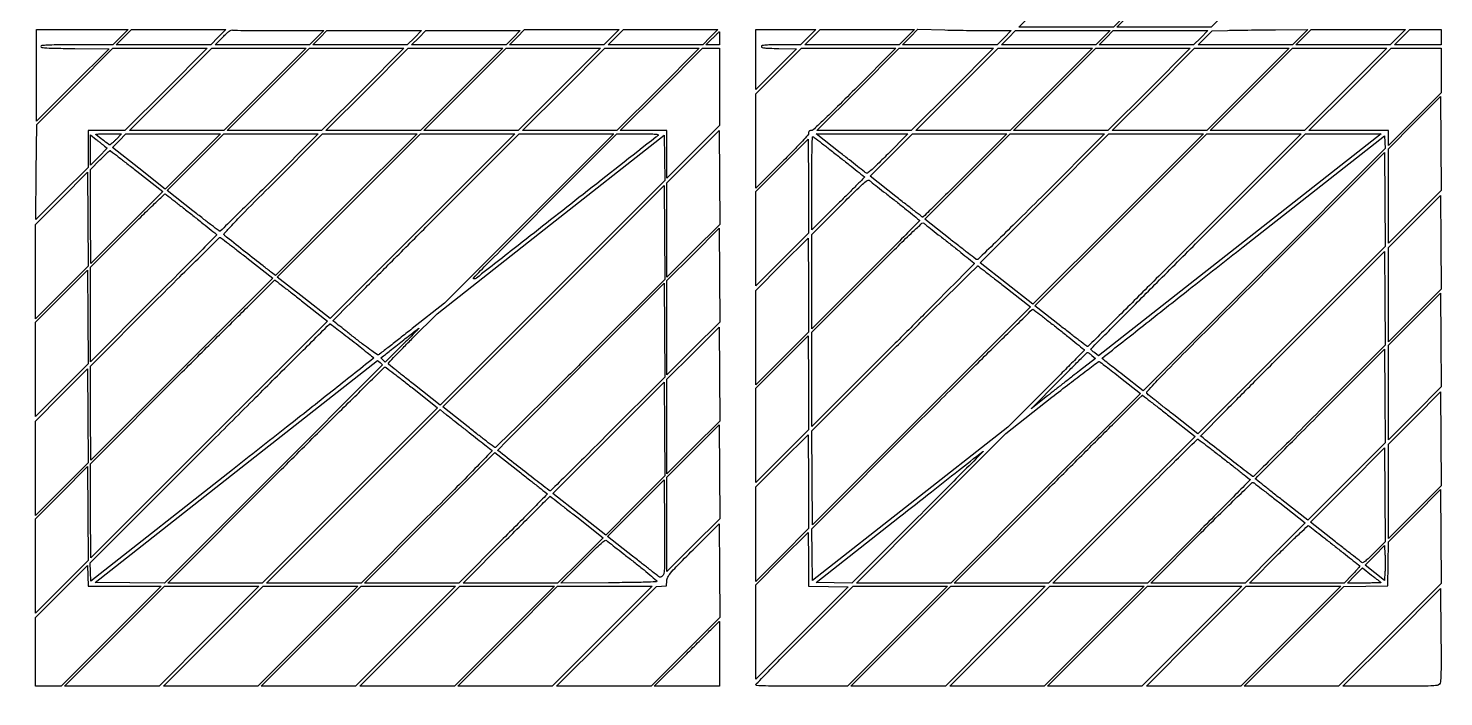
# Model space of a CAD drawing. Extents: x 0 to 1066, y 0 to 761.
# Drawn here: x 380.2 to 489.3, y 494.9 to 546.4 of the extents above; entities that cross this region are included whole.
import ezdxf

# ---------------------------------------------------------------- set-up
doc = ezdxf.new("R2010")
doc.units = 0
doc.header["$MEASUREMENT"] = 0

msp = doc.modelspace()

# ---------------------------------------------------------------- linework, layer by layer
for points in [[(618.832682, 610.532665, -0.000001), (610.902827, 602.586282, -0.000162)], [(492.704217, 620.758631, -0.000001), (487.999045, 616.049283, -0.000103)], [(500.318219, 620.758627, -0.000001), (495.689642, 616.12386, -0.000105)], [(509.258073, 584.303677, -0.000127), (495.710911, 570.787335, -0.000211), (484.290792, 559.408593, -0.000003), (473.917538, 549.081755, -0.198328), (473.850318, 549.054, 0.13241), (473.809968, 549.043124, 0.066054), (473.767815, 549.01051, 0.058483), (473.730336, 548.962572, 0.053877), (473.703744, 548.90595, -0.100089), (473.647947, 548.810923, -0.002848), (473.329712, 548.459685, -0.005682), (472.946641, 548.051117, -0.003865), (472.501983, 547.59465), (471.351167, 546.4314), (467.712309, 546.4314), (464.073451, 546.4314), (481.872741, 564.230841, -0.000163), (492.556191, 574.907417, -0.001729)], [(183.390323, 95.266879, 0.000001), (192.989143, 95.254457, 0.000118)], [(499.413435, 582.025486), (481.616543, 564.228443), (463.819651, 546.4314), (460.18185, 546.4314), (456.544049, 546.4314), (474.5214, 564.4089, -0.00014), (481.418588, 571.302289, -0.000233), (487.233666, 577.105509, -0.000003), (492.514712, 582.370819, -0.198523)], [(329.859243, 95.267872, -0.000023), (352.558836, 95.240684, -0.000004), (375.624384, 95.211821, -0.198594)], [(479.458836, 95.240684, -0.000004), (502.524384, 95.211821, -0.198594)], [(733.258836, 95.240684, -0.000004), (756.324384, 95.211821, -0.198594)], [(289.192229, 95.24091, -0.000004), (312.172908, 95.212432, -0.198597)], [(416.092229, 95.24091, -0.000004), (439.072908, 95.212432, -0.198597)], [(542.992229, 95.24091, -0.000004), (565.972908, 95.212432, -0.198597)], [(606.442229, 95.24091, -0.000004), (629.422908, 95.212432, -0.198597)], [(669.892229, 95.24091, -0.000004), (692.872908, 95.212432, -0.198597)]]:
    msp.add_lwpolyline(points, format="xyb")
for points in [[(409.06215, 749.15415), (40.8618, 749.132981), (40.8618, 380.65769), (40.8618, 12.1824), (501.2973, 12.1824), (961.7328, 12.1824), (961.7328, 380.646631), (961.7328, 749.110861), (961.41555, 749.1633, 0.040886), (961.153339, 749.184871, 0.000002), (934.190609, 749.194398, 0.000089), (904.448031, 749.199508, 0.000054), (869.1804, 749.195529, -0.000029), (813.61687, 749.186499, -0.000004), (696.10453, 749.175037, -0.000004), (556.774728, 749.163736, -0.000004)], [(387.3411, 545.67), (386.753438, 545.0778), (383.980519, 545.0778, 0.001261), (382.416769, 545.073855, 0.010064), (381.695335, 545.055691, 0.013147), (381.274127, 545.025485, 0.385826), (381.2076, 544.952105, 0.38153), (381.273085, 544.878778, 0.014122), (381.673893, 544.84478, 0.010597), (382.360599, 544.820607, 0.001368), (383.830733, 544.804055), (386.453866, 544.7817), (383.661533, 541.990381), (380.8692, 539.199061), (380.8692, 542.730631), (380.8692, 546.2622), (384.398981, 546.2622), (387.928762, 546.2622)], [(440.3007, 545.67), (439.713038, 545.0778), (438.209119, 545.0778, 0.002561), (437.382224, 545.073564, 0.01814), (436.981212, 545.054895, 0.034616), (436.759564, 545.020942, 0.350812), (436.7052, 544.952996, 0.339383), (436.757117, 544.885318, 0.038317), (436.95985, 544.847283, 0.019913), (437.325964, 544.821966, 0.003015), (438.059819, 544.804946), (439.414439, 544.7817), (437.848319, 543.217458), (436.2822, 541.653215), (436.2822, 543.957708), (436.2822, 546.2622), (438.585281, 546.2622), (440.888362, 546.2622)], [(454.426456, 546.177783), (455.946812, 546.1776), (455.4018, 545.6277), (454.856788, 545.0778), (451.218813, 545.0778), (447.580838, 545.0778), (448.170769, 545.679436), (448.7607, 546.281072), (450.8334, 546.22952, 0.001514), (451.738092, 546.209758, 0.001103), (452.743849, 546.193056, 0.001115), (453.697605, 546.18145, 0.002455)], [(478.2015, 545.67), (477.613838, 545.0778), (473.976213, 545.0778), (470.338588, 545.0778), (470.881398, 545.625478), (471.424207, 546.173156), (472.613254, 546.199044, -0.001866), (473.234756, 546.210254, -0.000553), (474.185463, 546.222801, -0.000555), (475.2539, 546.234532, -0.000599), (476.295731, 546.243566), (478.789162, 546.2622)], [(399.563356, 546.178755), (402.987212, 546.1776), (402.4422, 545.6277), (401.897188, 545.0778), (398.259213, 545.0778), (394.621238, 545.0778), (395.211169, 545.673626, -0.008718), (395.507514, 545.962674, -0.03191), (395.709462, 546.129926, -0.052558), (395.858366, 546.215753, -0.170765), (395.9703, 546.224681, 0.060992), (396.10214, 546.206527, 0.000557), (397.095555, 546.192722, 0.001891), (398.238823, 546.182434, 0.00122)], [(433.4904, 545.5854), (433.4904, 545.0778), (432.964298, 545.0778), (432.438197, 545.0778), (432.9405, 545.5854, -0.002217), (433.134781, 545.779996, -0.003569), (433.302243, 545.943892, -0.000719), (433.450501, 546.086526, -0.193519), (433.466602, 546.093, -0.398076), (433.476246, 546.083876, -0.00214), (433.483409, 545.943892, -0.007318), (433.488689, 545.780036, -0.004394)], [(443.8962, 541.6515, -0.001575), (442.381723, 540.146135, -0.005722), (441.40528, 539.203493, -0.003181), (440.695083, 538.541902, -0.188076), (440.533773, 538.479, 0.056549), (440.443093, 538.468711, 0.140939), (440.385274, 538.436674, 0.14079), (440.353272, 538.378789, 0.056382), (440.343, 538.287989, -0.180422), (440.286247, 538.13583, -0.006698), (439.872358, 537.670918, -0.008667), (439.264703, 537.029192, -0.002564), (438.3126, 536.0679), (436.2822, 534.038822), (436.2822, 537.675223), (436.2822, 541.311624), (438.036895, 543.067812), (439.791589, 544.824), (443.429722, 544.824), (447.067854, 544.824)], [(386.109729, 537.281337), (386.316559, 537.117423), (385.665579, 536.466444), (385.0146, 535.815465), (385.0146, 536.985229), (385.0146, 538.154993), (385.45875, 537.800122, 0.000162), (385.643965, 537.652236, 0.000152), (385.833187, 537.501345, 0.000151), (386.00108, 537.367629, 0.000526)], [(387.0027, 537.8022, -0.007442), (386.838227, 537.640114, -0.011024), (386.688909, 537.503456, -0.006413), (386.560676, 537.394062, -0.175122), (386.519544, 537.3792, -0.161263), (386.434872, 537.407238, -0.001847), (385.95295, 537.768483, -0.001414), (385.46643, 538.138154, -0.233671), (385.4376, 538.196475, -0.40479), (385.448944, 538.208191, -0.000825), (385.728668, 538.216762, -0.004529), (386.048523, 538.223136, -0.002717), (386.42847, 538.2252), (387.419339, 538.2252)], [(398.804311, 534.460411, -0.00109), (397.356331, 533.018457, -0.001802), (396.126633, 531.807962, -0.000146), (395.0212, 530.728241, -0.280824), (394.974535, 530.717522, -0.08345), (394.926697, 530.742931, -0.000229), (394.343479, 531.191133, -0.001383), (393.68626, 531.699581, -0.000862), (392.918519, 532.299062), (390.928204, 533.858702), (393.110242, 536.041951), (395.29228, 538.2252), (398.930333, 538.2252), (402.568387, 538.2252)], [(404.729749, 532.771849), (399.276889, 527.318498), (398.977195, 527.545345, -0.004192), (398.319879, 528.051609, -0.000591), (396.974844, 529.108204, -0.000173), (395.513788, 530.25955, -0.02178), (395.337485, 530.411484, -0.405896), (395.331201, 530.55168, -0.006836), (395.903096, 531.177961, -0.007045), (396.879217, 532.189057, -0.000854), (399.059536, 534.377237), (402.906803, 538.2252), (406.544705, 538.2252), (410.182608, 538.2252)], [(418.812094, 531.70634), (412.2981, 525.187479), (409.808973, 523.22519, -0.000427), (408.847513, 522.468557, -0.000673), (408.021219, 521.821233, -0.000149), (407.2946, 521.25392, -0.029292), (407.218374, 521.201319, -0.29444), (407.135861, 521.203566, -0.003781), (406.688942, 521.51426, -0.008691), (406.137446, 521.918424, -0.004038), (405.435201, 522.461071, -0.000118), (404.787707, 522.970062, -0.00019), (404.236137, 523.4042, -0.000028), (403.746321, 523.790077, -0.012818), (403.714818, 523.816234, -0.432386), (403.713781, 523.845047, -0.000025), (405.798738, 525.951474, -0.000789), (408.110166, 528.279113, -0.000473), (410.863332, 531.037632), (418.050527, 538.2252), (421.688307, 538.2252), (425.326088, 538.2252)], [(420.611825, 525.983546), (411.9597, 517.333739), (409.9716, 518.897461, -0.001344), (409.207883, 519.501485, -0.002169), (408.56124, 520.020342, -0.000347), (407.991148, 520.482508, -0.141538), (407.962174, 520.52417, -0.278936), (407.971947, 520.568376, -0.000526), (408.503096, 521.124228, -0.003423), (409.109412, 521.74879, -0.002087), (409.83356, 522.478469), (411.726273, 524.369779), (420.472187, 531.24195), (429.2181, 538.114121), (429.241025, 536.373737), (429.26395, 534.633353)], [(428.749779, 538.110813, -0.019942), (428.585727, 537.971027, -0.000009), (422.966806, 533.557657, -0.000151), (417.964214, 529.630965, -0.000534), (414.7515, 527.116305, -0.156778), (414.559983, 527.045956, -0.673172), (414.52716, 527.11813, -0.006318), (415.628157, 528.251729, -0.000268), (419.573477, 532.208244), (425.579853, 538.2252), (427.226755, 538.2252, -0.002063), (428.132807, 538.221462, -0.01668), (428.548129, 538.204172, -0.052699), (428.735933, 538.169946, -0.582713)], [(442.73295, 536.428498, -0.000507), (443.470928, 535.847286, -0.00084), (444.092234, 535.355247, -0.000036), (444.652216, 534.910174, -0.228655), (444.6576, 534.899016, -0.197899), (444.652748, 534.887238, -0.000024), (444.06117, 534.291082, -0.000644), (443.405727, 533.632331, -0.000389), (442.6272, 532.8531), (440.5968, 530.824022), (440.5968, 534.445004, -0.001129), (440.601027, 536.316856, -0.006298), (440.618203, 537.32049, -0.004481), (440.643395, 537.971633, -0.564755), (440.70255, 538.003564, -0.031366), (440.780368, 537.950787, -0.000278), (441.342602, 537.515139, -0.000962), (441.987623, 537.012779, -0.000621)], [(446.436956, 536.662859, -0.00214), (445.549176, 535.781679, -0.017234), (445.125819, 535.39284, -0.034862), (444.872292, 535.204565, -0.332475), (444.745813, 535.2138, 0.011336), (444.647159, 535.295583, 0.000205), (444.111122, 535.719467, 0.000509), (443.485633, 536.212637, 0.00034), (442.768436, 536.776142), (440.921572, 538.2252), (444.459579, 538.2252), (447.997585, 538.2252)], [(452.398396, 535.010296, -0.001277), (451.161312, 533.779197, -0.002108), (450.109146, 532.746207, -0.0002), (449.165168, 531.827955, -0.280242), (449.11858, 531.817307, -0.083448), (449.07071, 531.842733, -0.000229), (448.487525, 532.290903, -0.001384), (447.830331, 532.799327, -0.000862), (447.062629, 533.398775), (445.072424, 534.958329), (446.704248, 536.591764), (448.336073, 538.2252), (451.974269, 538.2252), (455.612465, 538.2252)], [(458.277924, 533.360005, -0.00129), (456.295318, 531.387213, -0.002639), (454.728099, 529.852076, -0.00035), (453.387864, 528.554886, -0.291051), (453.302212, 528.537352, -0.071784), (453.222809, 528.581543, -0.000582), (452.650989, 529.018355, -0.002087), (451.996888, 529.523574, -0.00134), (451.241839, 530.11507), (449.292954, 531.650246), (452.57962, 534.937723), (455.866287, 538.2252), (459.504217, 538.2252), (463.142148, 538.2252)], [(470.079859, 530.018959, -0.000457), (466.929138, 526.873863, -0.000759), (464.267159, 524.229526, -0.000026), (461.857396, 521.843238, -0.289269), (461.815142, 521.833909, -0.077968), (461.772026, 521.857548, -0.000175), (461.188054, 522.308412, -0.001168), (460.531387, 522.818221, -0.000725), (459.762949, 523.419479), (457.76956, 524.983859), (464.389828, 531.604529), (471.010096, 538.2252), (474.647934, 538.2252), (478.285773, 538.2252)], [(473.555379, 529.676809), (462.676051, 521.128418), (462.380625, 521.35375, -0.010623), (462.267436, 521.443951, -0.015493), (462.171981, 521.528532, -0.010916), (462.097581, 521.601824, -0.195192), (462.0852, 521.63233, -0.198059), (462.100581, 521.669636, -0.000014), (464.514362, 524.099193, -0.000501), (467.183845, 526.780594, -0.000302), (470.354688, 529.955389), (478.624176, 538.2252), (481.529442, 538.2252), (484.434707, 538.2252)], [(475.435561, 527.762909), (466.1037, 518.4332), (464.5386, 519.665002, -0.000205), (463.936608, 520.139195, -0.000332), (463.425252, 520.542884, -0.000039), (462.969265, 520.903411, -0.027921), (462.94628, 520.923772, -0.45019), (462.947448, 520.944615, -0.000007), (466.128437, 523.458449, -0.000429), (469.640352, 526.228826, -0.000257), (473.81738, 529.514591), (484.7157, 538.078442), (484.741561, 537.58553), (484.767422, 537.092617)], [(388.587733, 535.3488), (390.585357, 533.7837), (387.821128, 531.01254), (385.0569, 528.241379), (385.034827, 531.855939), (385.012755, 535.470499), (385.752603, 536.213791, -0.00445), (386.039762, 536.497197, -0.00721), (386.289464, 536.732398, -0.002217), (386.50745, 536.930104, -0.295298), (386.54128, 536.935491, -0.06077), (386.577718, 536.913762, -0.000101), (387.162568, 536.460494, -0.000783), (387.818371, 535.95038, -0.000484)], [(477.542491, 522.338314), (470.325134, 515.120958), (468.468217, 516.573979, -0.000879), (467.744547, 517.142297, -0.001272), (467.107433, 517.647088, -0.000643), (466.568331, 518.077594, -0.021272), (466.443348, 518.186702, -0.410383), (466.436433, 518.404602, -0.005119), (467.486851, 519.515621, -0.004208), (469.422122, 521.487522, -0.000235), (475.495548, 527.566877), (484.7157, 536.78735), (484.737774, 533.171511), (484.759848, 529.555671)], [(422.768274, 520.523109, -0.001004), (420.271022, 518.035535, -0.001663), (418.152285, 515.947411, -0.000122), (416.245659, 514.081705, -0.292545), (416.173468, 514.066688, -0.072079), (416.101172, 514.10694, -0.000479), (415.526789, 514.546208, -0.001889), (414.871796, 515.052058, -0.001204), (414.113601, 515.645134), (412.154565, 517.185152), (420.686333, 525.717263), (429.2181, 534.249373), (429.240174, 530.633665), (429.262247, 527.017957)], [(447.011843, 533.07244, -0.001559), (447.731013, 532.504186, -0.002548), (448.336596, 532.01755, -0.000333), (448.871943, 531.582254, -0.225575), (448.8876, 531.549316, -0.197308), (448.87315, 531.514123, -0.000051), (447.669889, 530.296155, -0.000942), (446.331664, 528.946944, -0.00057), (444.7422, 527.3541), (440.5968, 523.209347), (440.5968, 526.846213), (440.5968, 530.483079), (442.726695, 532.614204, -0.00162), (443.923156, 533.803621, -0.01231), (444.502378, 534.348205, -0.018411), (444.857032, 534.642798, -0.330828), (444.996338, 534.645214, -0.010074), (445.098673, 534.568736, -0.000175), (445.646039, 534.141915, -0.000443), (446.282899, 533.64404, -0.000295)], [(392.81895, 532.008565, -0.001536), (393.556867, 531.426896, -0.002512), (394.178234, 530.92889, -0.000323), (394.727774, 530.483311, -0.225942), (394.7436, 530.450076, -0.197535), (394.728979, 530.41451, -0.000038), (393.314653, 528.985323, -0.000812), (391.744302, 527.403853, -0.00049), (389.8791, 525.5352), (385.0146, 520.671252), (385.0146, 524.308316), (385.0146, 527.94538), (387.865664, 530.79737, -0.00216), (389.041935, 531.9639, -0.004625), (389.961937, 532.851852, -0.001015), (390.732203, 533.578682, -0.364479), (390.805514, 533.582743, -0.004932), (390.873594, 533.530605, -0.000036), (391.433585, 533.092849, -0.000137), (392.074826, 532.59122, -0.000088)], [(451.2141, 529.766349, -0.001161), (451.929164, 529.203211, -0.001877), (452.534801, 528.720261, -0.00028), (453.070097, 528.289612, -0.130221), (453.096504, 528.25368, -0.296802), (453.088533, 528.214811, -0.000038), (451.27247, 526.37673, -0.000934), (449.256244, 524.343979, -0.000562), (446.857254, 521.939754), (440.5968, 515.679729), (440.5968, 519.317003), (440.5968, 522.954278), (444.844621, 527.202723, -0.000779), (447.25695, 529.607897, -0.006362), (448.374982, 530.691215, -0.005558), (449.073697, 531.336662, -0.379108), (449.222671, 531.338143, 0.011454), (449.321227, 531.256487, 0.000203), (449.861373, 530.829805, 0.00051), (450.491427, 530.333558, 0.00034)], [(397.076511, 528.669358), (399.067057, 527.109537), (392.061979, 520.104048), (385.0569, 513.098559), (385.034826, 516.714239), (385.012753, 520.329919), (389.983725, 525.301427, -0.000825), (391.894485, 527.2061, -0.001366), (393.513754, 528.806127, -0.000084), (394.973556, 530.240237, -0.281637), (395.020331, 530.251056, -0.083453), (395.068123, 530.225671, -0.000228), (395.651408, 529.777408, -0.001381), (396.308686, 529.268906, -0.000861)], [(479.704338, 516.886036, -0.000649), (477.760892, 514.947424, -0.001071), (476.113314, 513.315211, -0.000065), (474.627573, 511.85, -0.197071), (474.578801, 511.83, -0.165475), (474.509788, 511.853483, -0.000186), (473.272533, 512.806466, -0.001804), (471.95842, 513.827005, -0.00144), (470.548819, 514.936437, -0.447026), (470.547193, 514.963343, -0.000024), (472.607943, 517.044627, -0.000763), (474.892116, 519.34431, -0.000457), (477.612919, 522.070249), (484.7157, 529.173437), (484.737774, 525.557754), (484.759847, 521.942072)], [(455.426252, 526.4658), (457.422365, 524.9007), (449.030733, 516.503961), (440.6391, 508.107222), (440.617026, 511.722929), (440.594953, 515.338635), (446.961869, 521.70597, -0.000529), (449.406856, 524.145951, -0.000879), (451.47339, 526.196672, -0.000034), (453.342762, 528.04498, -0.302753), (453.379462, 528.052103, -0.065746), (453.417097, 528.030174, -0.000115), (454.00161, 527.57738, -0.00087), (454.657339, 527.067349, -0.000538)], [(401.287632, 525.366), (403.282909, 523.8009), (394.169905, 514.685074), (385.0569, 505.569247), (385.034826, 509.184962), (385.012753, 512.800677), (392.098785, 519.887086, -0.000496), (394.819734, 522.602791, -0.000824), (397.119089, 524.885635, -0.00003), (399.199776, 526.944339, -0.297202), (399.238585, 526.952297, -0.070798), (399.278306, 526.929719, -0.000136), (399.862672, 526.477579, -0.000983), (400.518823, 525.967544, -0.000609)], [(424.883579, 515.109476, -0.000749), (423.199664, 513.430369, -0.001235), (421.770561, 512.016612, -0.000087), (420.483558, 510.750145, -0.196778), (420.434842, 510.7302, -0.165473), (420.365766, 510.753704, -0.000187), (419.130815, 511.704898, -0.001806), (417.817295, 512.724975, -0.001431), (416.404829, 513.836627, -0.446874), (416.403197, 513.863513, -0.000029), (418.265147, 515.746009, -0.000843), (420.330849, 517.827229, -0.000505), (422.792129, 520.293659), (429.2181, 526.720077), (429.240174, 523.104414), (429.262247, 519.488752)], [(459.659404, 523.137104, -0.001681), (460.394837, 522.554237, -0.002744), (461.01413, 522.054432, -0.000386), (461.560382, 521.607901, -0.224863), (461.5776, 521.571551, -0.196486), (461.561795, 521.532885, -0.000122), (460.714019, 520.669546, -0.001462), (459.764935, 519.709144, -0.000889), (458.63775, 518.579194), (455.6979, 515.642595), (448.1685, 509.728232), (440.6391, 503.81387), (440.616373, 505.810951), (440.593646, 507.808032), (449.071378, 516.286079, -0.000728), (452.548513, 519.75323, -0.001547), (455.25166, 522.424195, -0.000115), (457.566725, 524.696535, -0.343579), (457.645159, 524.705513, -0.028213), (457.716505, 524.656247, -0.000213), (458.276463, 524.220615, -0.000796), (458.917231, 523.720035, -0.000511)], [(405.171583, 522.311041, -0.001648), (405.797301, 521.816217, -0.002631), (406.328409, 521.388771, -0.000539), (406.792875, 521.010084, -0.131276), (406.824266, 520.966543, -0.326801), (406.811874, 520.92144, -0.000024), (403.641261, 518.404888, -0.00076), (400.129478, 515.626516, -0.000457), (395.953166, 512.338892), (385.0569, 503.777379), (385.032049, 504.479294), (385.007198, 505.181208), (394.211003, 514.385304, -0.000329), (397.744737, 517.914503, -0.000546), (400.730176, 520.885697, -0.000017), (403.434179, 523.570747, -0.19799), (403.479438, 523.5894, -0.162611), (403.525281, 523.574086, -0.000548), (404.003165, 523.213882, -0.002901), (404.542997, 522.801115, -0.001805)], [(409.041663, 521.940364), (407.733073, 520.629727), (407.562186, 520.803125), (407.3913, 520.976522), (407.6028, 521.133282, 0.006866), (407.740209, 521.23808, 0.000506), (408.112515, 521.53081, 0.000704), (408.555739, 521.881038, 0.000534), (409.041, 522.266439, -0.001344), (409.514255, 522.641055, -0.002168), (409.919482, 522.957218, -0.000348), (410.279545, 523.235241, -0.140477), (410.308976, 523.246918, -0.69825), (410.313937, 523.236655, -0.000331), (409.953729, 522.864801, -0.002283), (409.54057, 522.442722, -0.001333)], [(462.155442, 521.15715), (462.430793, 520.9245), (461.221646, 519.981482, 0.000077), (460.667107, 519.548856, 0.000044), (459.994918, 519.024184, 0.000044), (459.31705, 518.494889, 0.000072), (458.7435, 518.046834), (457.4745, 517.055205), (459.631178, 519.222502, -0.001001), (460.461391, 520.053469, -0.001643), (461.167879, 520.753156, -0.000154), (461.802077, 521.376751, -0.196643), (461.833974, 521.3898, -0.150722), (461.862812, 521.380905, -0.00702), (461.947429, 521.321459, -0.011084), (462.046596, 521.246286, -0.007685)], [(481.776774, 511.435239), (478.7937, 508.458034), (476.8056, 510.024261, -0.000235), (476.04063, 510.627489, -0.00038), (475.390154, 511.141732, -0.00005), (474.811426, 511.600063, -0.028572), (474.778859, 511.629035, -0.41222), (474.778713, 511.660632, -0.000059), (476.216718, 513.121574, -0.001209), (477.818183, 514.740349, -0.000725), (479.727959, 516.655889), (484.7157, 521.644197), (484.737774, 518.02832), (484.759847, 514.412443)], [(409.797839, 518.675262), (411.76151, 517.131205), (405.008204, 510.377503), (398.254897, 503.6238), (394.617059, 503.6238), (390.979222, 503.6238), (399.312161, 511.957553, -0.000734), (402.51412, 515.15044, -0.001217), (405.225068, 517.832693, -0.000066), (407.671733, 520.241068, -0.293297), (407.739634, 520.255312, -0.072433), (407.807665, 520.2174, -0.000424), (408.383227, 519.776325, -0.001776), (409.038307, 519.269722, -0.001128)], [(464.37002, 519.431884), (465.9015, 518.226965), (458.600284, 510.925383), (451.299067, 503.6238), (447.661317, 503.6238), (444.023567, 503.6238), (449.776133, 509.381174), (455.5287, 515.138547), (459.076596, 517.928744, -0.002042), (460.44457, 518.995554, -0.003339), (461.613736, 519.887257, -0.000523), (462.652493, 520.666881, -0.257795), (462.731516, 520.677872, -0.070219), (462.806693, 520.636155, -0.000832), (463.256974, 520.294922, -0.002493), (463.775322, 519.896654, -0.001624)], [(468.097298, 516.50415), (470.120338, 514.9179), (464.474456, 509.27085), (458.828574, 503.6238), (455.190722, 503.6238), (451.552871, 503.6238), (458.7858, 510.8571, -0.00018), (461.561217, 513.630664, -0.000299), (463.902212, 515.965618, -0.000005), (466.027001, 518.082348, -0.198416), (466.046493, 518.0904, -0.166021), (466.066694, 518.083502, -0.000069), (466.66037, 517.624439, -0.001028), (467.319627, 517.112349, -0.000624)], [(414.2016, 515.216073, -0.000387), (414.839837, 514.715018, -0.000597), (415.390892, 514.28065, -0.000182), (415.868734, 513.902782, -0.018295), (415.933653, 513.847428, -0.421755), (415.935763, 513.77695, -0.000366), (414.636133, 512.434092, -0.002719), (413.059244, 510.824737, -0.001175), (410.942517, 508.697817), (405.869029, 503.6238), (402.231165, 503.6238), (398.593302, 503.6238), (405.271008, 510.301908), (411.948715, 516.980016), (412.250307, 516.744571, -0.00038), (412.44498, 516.592357, -0.000032), (412.947907, 516.198453, -0.000042), (413.547778, 515.728477, -0.000033)], [(472.349263, 513.168494, -0.000008), (473.103713, 512.576691, -0.000013), (473.745304, 512.073374, -0.000002), (474.317492, 511.624475, -0.001048), (474.348507, 511.600037, -0.445872), (474.350182, 511.573283, -0.000075), (473.208948, 510.411438, -0.001363), (471.935316, 509.122243, -0.000816), (470.414944, 507.596643), (466.442775, 503.6238), (462.80488, 503.6238), (459.166984, 503.6238), (464.7078, 509.1651, -0.000592), (466.837335, 511.289786, -0.000978), (468.641565, 513.078643, -0.000055), (470.269817, 514.686369, -0.197236), (470.318621, 514.7064, -0.163022), (470.368483, 514.689699, -0.000447), (470.944, 514.25464, -0.002618), (471.592568, 513.758082, -0.001623)], [(420.20448, 510.502168, -0.436507), (420.205835, 510.474351, -0.000107), (419.226459, 509.473769, -0.001624), (418.13035, 508.361652, -0.000972), (416.820871, 507.04677), (413.398683, 503.6238), (409.760758, 503.6238), (406.122833, 503.6238), (411.146165, 508.647664), (416.169497, 513.671528), (418.167698, 512.103061, -0.000062), (418.936547, 511.499407, -0.000101), (419.590261, 510.985806, -0.000012), (420.173124, 510.527658, -0.008194)], [(448.758338, 508.697614), (443.680152, 503.619428), (442.299538, 503.642764), (440.918923, 503.6661), (447.335512, 508.715854, -0.000254), (449.798887, 510.65247, -0.00042), (451.879627, 512.28374, -0.000014), (453.763316, 513.757888, -0.136812), (453.794312, 513.770704, -0.711109), (453.799327, 513.760445, -0.000022), (452.332407, 512.282586, -0.000575), (450.702631, 510.644572, -0.000343)], [(483.918539, 505.95787, -0.005505), (483.500933, 505.54936, -0.023157), (483.236613, 505.318899, -0.035167), (483.0575, 505.196239, -0.304987), (482.965865, 505.201917, -0.002462), (482.881621, 505.267147, -0.000028), (482.32055, 505.706067, -0.000086), (481.672822, 506.213016, -0.000056), (480.925434, 506.798309), (478.996368, 508.309346), (481.856034, 511.169969), (484.7157, 514.030593), (484.737773, 510.414886), (484.759847, 506.799179)], [(429.096735, 504.183935, -0.034805), (429.014223, 504.112174, -0.090419), (428.94413, 504.076931, -0.126886), (428.881118, 504.074844, -0.108997), (428.820863, 504.102949, -0.002549), (428.737323, 504.167608, -0.000028), (428.176279, 504.606493, -0.000089), (427.5288, 505.113237, -0.000058), (426.781512, 505.698448), (424.852525, 507.209422), (427.035312, 509.393451), (429.2181, 511.57748), (429.240172, 507.963462, -0.000738), (429.250853, 505.656959, -0.010272), (429.236382, 504.824888, -0.025958), (429.196649, 504.383802, -0.162317)], [(476.639567, 509.791649), (478.598371, 508.251812), (476.285512, 505.937806), (473.972654, 503.6238), (470.334622, 503.6238), (466.69659, 503.6238), (470.587845, 507.51612, -0.001676), (472.087084, 509.005747, -0.002762), (473.365663, 510.253768, -0.000337), (474.508329, 511.355378, -0.290528), (474.579932, 511.369963, -0.071973), (474.652232, 511.329687, -0.000479), (475.226543, 510.890461, -0.001887), (475.881461, 510.384658, -0.001203)], [(422.476512, 508.71228), (424.506957, 507.117359), (422.75869, 505.37058), (421.010424, 503.6238), (417.373763, 503.6238), (413.737103, 503.6238), (417.078, 506.9655, -0.00019), (418.360021, 508.246853, -0.000317), (419.441499, 509.325576, -0.000006), (420.422947, 510.303261, -0.19841), (420.432482, 510.3072, -0.167165), (420.442431, 510.303778, -0.000017), (421.03852, 509.838692, -0.000505), (421.696991, 509.323829, -0.000304)], [(430.848077, 498.31657), (428.203907, 495.6714), (424.565952, 495.6714), (420.927997, 495.6714), (424.772654, 499.516753), (428.61731, 503.362106), (429.002305, 503.387203), (429.3873, 503.4123), (429.412594, 503.793, -0.102897), (429.493016, 504.081993, -0.056963), (429.697707, 504.387512, -0.018715), (430.142462, 504.873115, -0.001312), (431.442994, 506.183641), (433.4481, 508.193582), (433.470173, 504.577661), (433.492247, 500.961739)], [(480.8241, 506.503333, -0.000428), (481.543362, 505.939053, -0.000666), (482.162493, 505.451137, -0.000183), (482.701423, 505.024938, -0.022855), (482.76673, 504.968213, -0.358861), (482.774242, 504.90634, -0.022051), (482.659657, 504.743222, -0.022066), (482.479015, 504.529017, -0.009332), (482.218947, 504.25724), (481.589735, 503.6238), (477.950416, 503.6238), (474.311097, 503.6238), (476.548141, 505.862039, -0.002683), (477.488289, 506.792648, -0.006132), (478.20958, 507.481873, -0.001851), (478.799357, 508.027685, -0.367301), (478.874043, 508.030599, 0.000151), (478.942472, 507.976972, 0.000001), (479.483526, 507.553222, 0.000004), (480.104303, 507.067044, 0.000003)], [(426.794515, 505.322015, -0.003535), (427.51229, 504.750242, -0.005771), (428.111844, 504.254125, -0.001417), (428.625599, 503.816411, -0.304933), (428.642088, 503.756915, -0.312939), (428.580942, 503.711139, -0.001401), (427.728643, 503.682778, -0.004637), (426.607395, 503.659019, -0.001479), (424.938766, 503.644076), (421.2657, 503.622051), (422.951346, 505.309359, -0.002061), (423.898025, 506.249193, -0.015498), (424.361399, 506.677985, -0.027486), (424.643882, 506.89754, -0.316852), (424.776839, 506.896484, -0.010076), (424.879251, 506.819949, -0.000175), (425.427218, 506.392658, -0.000443), (426.064769, 505.894243, -0.000295)], [(484.740271, 504.478798), (484.7157, 503.810996), (483.965895, 504.404075), (483.216089, 504.997153), (483.965895, 505.75089), (484.7157, 506.504627), (484.740271, 505.825613, -0.00567), (484.747929, 505.517275, -0.003372), (484.750407, 505.149893, -0.003375), (484.747935, 504.783577, -0.00582)], [(484.4196, 503.65329, -0.406923), (484.407841, 503.641234, -0.000515), (484.041285, 503.632463, -0.003578), (483.625556, 503.625919, -0.002146), (483.131719, 503.6238), (481.843838, 503.6238), (482.4236, 504.208039), (483.003363, 504.792278), (483.711481, 504.23753, -0.002416), (483.982957, 504.022728, -0.003907), (484.21159, 503.837075, -0.000779), (484.410678, 503.672294, -0.223054)], [(447.1956, 499.5207), (443.346997, 495.6714), (439.814599, 495.6714, -0.001222), (438.013411, 495.675801, -0.006236), (437.012193, 495.693181, -0.00353), (436.338423, 495.718047, -0.401399), (436.2822, 495.776797, -0.195009), (436.311622, 495.849367, -0.000264), (437.381763, 496.951006, -0.002152), (438.590257, 498.183102, -0.001318), (440.025394, 499.626097), (443.768587, 503.37), (447.406395, 503.37), (451.044203, 503.37)], [(488.933507, 495.827127, -0.180383), (488.751661, 495.732847, -0.020071), (488.277873, 495.694271, -0.009485), (487.406253, 495.674975, -0.000791), (485.147095, 495.6714), (481.501613, 495.6714), (485.265956, 499.436486), (489.0303, 503.201572), (489.052369, 499.592213, -0.0009), (489.061599, 497.45319, -0.008519), (489.048291, 496.536841, -0.014807), (489.016405, 496.016215, -0.162607)], [(433.4904, 498.1671), (433.4904, 495.6714), (430.974088, 495.6714), (428.457776, 495.6714), (430.9524, 498.1671, -0.000407), (431.910485, 499.124038, -0.000675), (432.720599, 499.929688, -0.000026), (433.453546, 500.656555, -0.197817), (433.468712, 500.6628, -0.411584), (433.477627, 500.653965, -0.000074), (433.484029, 499.929688, -0.001358), (433.488842, 499.124078, -0.000814)]]:
    msp.add_lwpolyline(points, format="xyb", close=True)
for points in [[(394.8705, 545.67), (394.282838, 545.0778), (390.645038, 545.0778), (387.007238, 545.0778), (387.5949, 545.67), (388.182562, 546.2622), (391.820362, 546.2622), (395.458162, 546.2622)], [(425.1573, 545.67), (424.569638, 545.0778), (420.931838, 545.0778), (417.294038, 545.0778), (417.8817, 545.67), (418.469362, 546.2622), (422.107162, 546.2622), (425.744962, 546.2622)], [(432.7713, 545.67), (432.183638, 545.0778), (428.545838, 545.0778), (424.908038, 545.0778), (425.4957, 545.67), (426.083362, 546.2622), (429.721162, 546.2622), (433.358962, 546.2622)], [(447.9147, 545.67), (447.327038, 545.0778), (443.689238, 545.0778), (440.051438, 545.0778), (440.6391, 545.67), (441.226762, 546.2622), (444.864562, 546.2622), (448.502362, 546.2622)], [(485.7309, 545.67), (485.143238, 545.0778), (481.505438, 545.0778), (477.867638, 545.0778), (478.4553, 545.67), (479.042962, 546.2622), (482.680762, 546.2622), (486.318562, 546.2622)], [(489.0726, 545.67), (489.0726, 545.0778), (487.277119, 545.0778), (485.481638, 545.0778), (486.0693, 545.67), (486.656962, 546.2622), (487.864781, 546.2622), (489.0726, 546.2622)], [(409.9716, 545.6277), (409.426588, 545.0778), (405.788788, 545.0778), (402.150988, 545.0778), (402.696, 545.6277), (403.241012, 546.1776), (406.878812, 546.1776), (410.516612, 546.1776)], [(417.5856, 545.6277), (417.040588, 545.0778), (413.402788, 545.0778), (409.764988, 545.0778), (410.31, 545.6277), (410.855012, 546.1776), (414.492812, 546.1776), (418.130612, 546.1776)], [(463.0158, 545.6277), (462.470788, 545.0778), (458.832988, 545.0778), (455.195188, 545.0778), (455.7402, 545.6277), (456.285212, 546.1776), (459.923012, 546.1776), (463.560812, 546.1776)], [(470.5452, 545.6277), (470.000188, 545.0778), (466.362388, 545.0778), (462.724588, 545.0778), (463.2696, 545.6277), (463.814612, 546.1776), (467.452412, 546.1776), (471.090212, 546.1776)], [(390.852, 541.6515), (387.680346, 538.479), (386.262873, 538.479), (384.8454, 538.479), (384.8454, 537.061289), (384.8454, 535.643578), (382.829906, 533.629396), (380.814412, 531.615215), (380.849615, 535.279757), (380.884817, 538.9443), (383.816406, 541.88415), (386.747994, 544.824), (390.385824, 544.824), (394.023654, 544.824)], [(398.466, 541.6515), (395.294346, 538.479), (391.656546, 538.479), (388.018746, 538.479), (391.1904, 541.6515), (394.362054, 544.824), (397.999854, 544.824), (401.637654, 544.824)], [(405.9954, 541.6515), (402.823746, 538.479), (399.185946, 538.479), (395.548146, 538.479), (398.7198, 541.6515), (401.891454, 544.824), (405.529254, 544.824), (409.167054, 544.824)], [(413.6094, 541.6515), (410.437746, 538.479), (406.799946, 538.479), (403.162146, 538.479), (406.3338, 541.6515), (409.505454, 544.824), (413.143254, 544.824), (416.781054, 544.824)], [(421.1388, 541.6515), (417.967146, 538.479), (414.329346, 538.479), (410.691546, 538.479), (413.8632, 541.6515), (417.034854, 544.824), (420.672654, 544.824), (424.310454, 544.824)], [(428.7528, 541.6515), (425.581146, 538.479), (421.943346, 538.479), (418.305546, 538.479), (421.4772, 541.6515), (424.648854, 544.824), (428.286654, 544.824), (431.924454, 544.824)], [(433.4904, 541.841189), (433.4904, 538.858378), (431.46, 536.8293), (429.4296, 534.800222), (429.4296, 536.639611), (429.4296, 538.479), (427.632273, 538.479), (425.834946, 538.479), (429.0066, 541.6515), (432.178254, 544.824), (432.834327, 544.824), (433.4904, 544.824)], [(451.4256, 541.6515), (448.253946, 538.479), (444.616146, 538.479), (440.978346, 538.479), (444.15, 541.6515), (447.321654, 544.824), (450.959454, 544.824), (454.597254, 544.824)], [(459.0396, 541.6515), (455.867946, 538.479), (452.230146, 538.479), (448.592346, 538.479), (451.764, 541.6515), (454.935654, 544.824), (458.573454, 544.824), (462.211254, 544.824)], [(466.569, 541.6515), (463.397346, 538.479), (459.759546, 538.479), (456.121746, 538.479), (459.2934, 541.6515), (462.465054, 544.824), (466.102854, 544.824), (469.740654, 544.824)], [(474.183, 541.6515), (471.011346, 538.479), (467.373546, 538.479), (463.735746, 538.479), (466.9074, 541.6515), (470.079054, 544.824), (473.716854, 544.824), (477.354654, 544.824)], [(481.7124, 541.6515), (478.540746, 538.479), (474.902946, 538.479), (471.265146, 538.479), (474.4368, 541.6515), (477.608454, 544.824), (481.246254, 544.824), (484.884054, 544.824)], [(489.0726, 543.110189), (489.0726, 541.396378), (487.0422, 539.3673), (485.0118, 537.338222), (485.0118, 537.908611), (485.0118, 538.479), (481.945473, 538.479), (478.879146, 538.479), (482.0508, 541.6515), (485.222454, 544.824), (487.147527, 544.824), (489.0726, 544.824)], [(487.043124, 531.83926), (485.0118, 529.807936), (485.0118, 533.44487), (485.0118, 537.081805), (487.02105, 539.092393), (489.0303, 541.102982), (489.052374, 537.486783), (489.074447, 533.870583)], [(392.913056, 536.098975), (390.786831, 533.97275), (388.750893, 535.570225), (386.714955, 537.1677), (387.237084, 537.69645), (387.759212, 538.2252), (391.399247, 538.2252), (395.039281, 538.2252)], [(410.597768, 531.110593), (403.483161, 523.995987), (401.446667, 525.590443), (399.410173, 527.1849), (404.923294, 532.70505), (410.436416, 538.2252), (414.074395, 538.2252), (417.712374, 538.2252)], [(431.460924, 529.21666), (429.4296, 527.185336), (429.4296, 530.82227), (429.4296, 534.459205), (431.43885, 536.469793), (433.4481, 538.480382), (433.470174, 534.864183), (433.492247, 531.247983)], [(438.313524, 528.53986), (436.2822, 526.508536), (436.2822, 530.14547), (436.2822, 533.782405), (438.29145, 535.792993), (440.3007, 537.803582), (440.322774, 534.187383), (440.344847, 530.571183)], [(464.19186, 531.660496), (457.627155, 525.095791), (455.590679, 526.690246), (453.554202, 528.2847), (458.517382, 533.25495), (463.480562, 538.2252), (467.118563, 538.2252), (470.756564, 538.2252)], [(382.815924, 526.00186), (380.7846, 523.970536), (380.7846, 527.60747), (380.7846, 531.244405), (382.79385, 533.254993), (384.8031, 535.265582), (384.825174, 531.649383), (384.847247, 528.033183)], [(487.043124, 524.22526), (485.0118, 522.193936), (485.0118, 525.83087), (485.0118, 529.467805), (487.02105, 531.478393), (489.0303, 533.488982), (489.052374, 529.872783), (489.074447, 526.256583)], [(431.460924, 521.68726), (429.4296, 519.655936), (429.4296, 523.29287), (429.4296, 526.929805), (431.43885, 528.940393), (433.4481, 530.950982), (433.470174, 527.334783), (433.492247, 523.718583)], [(438.313524, 520.92586), (436.2822, 518.894536), (436.2822, 522.53147), (436.2822, 526.168405), (438.29145, 528.178993), (440.3007, 530.189582), (440.322774, 526.573383), (440.344847, 522.957183)], [(382.815924, 518.47246), (380.7846, 516.441136), (380.7846, 520.07807), (380.7846, 523.715005), (382.79385, 525.725593), (384.8031, 527.736182), (384.825174, 524.119983), (384.847247, 520.503783)], [(487.043124, 516.69586), (485.0118, 514.664536), (485.0118, 518.30147), (485.0118, 521.938405), (487.02105, 523.948993), (489.0303, 525.959582), (489.052374, 522.343383), (489.074447, 518.727183)], [(431.460924, 514.07326), (429.4296, 512.041936), (429.4296, 515.67887), (429.4296, 519.315805), (431.43885, 521.326393), (433.4481, 523.336982), (433.470174, 519.720783), (433.492247, 516.104583)], [(438.313524, 513.39646), (436.2822, 511.365136), (436.2822, 515.00207), (436.2822, 518.639005), (438.29145, 520.649593), (440.3007, 522.660182), (440.322774, 519.043983), (440.344847, 515.427783)], [(382.815924, 510.85846), (380.7846, 508.827136), (380.7846, 512.46407), (380.7846, 516.101005), (382.79385, 518.111593), (384.8031, 520.122182), (384.825174, 516.505983), (384.847247, 512.889783)], [(399.123656, 512.022462), (390.722563, 503.621369), (388.049361, 503.643735), (385.376159, 503.6661), (396.256829, 512.220626), (407.1375, 520.775152), (407.331124, 520.599353), (407.524748, 520.423554)], [(426.986041, 509.598329), (424.709835, 507.322123), (422.67149, 508.920412), (420.633145, 510.5187), (424.925622, 514.812491), (429.2181, 519.106281), (429.240174, 515.490408), (429.262247, 511.874535)], [(487.043124, 509.08186), (485.0118, 507.050536), (485.0118, 510.68747), (485.0118, 514.324405), (487.02105, 516.334993), (489.0303, 518.345582), (489.052374, 514.729383), (489.074447, 511.113183)], [(431.460924, 506.54386), (429.4296, 504.512536), (429.4296, 508.14947), (429.4296, 511.786405), (431.43885, 513.796993), (433.4481, 515.807582), (433.470174, 512.191383), (433.492247, 508.575183)], [(438.313524, 505.78246), (436.2822, 503.751136), (436.2822, 507.38807), (436.2822, 511.025005), (438.29145, 513.035593), (440.3007, 515.046182), (440.322774, 511.429983), (440.344847, 507.813783)], [(382.815924, 503.32906), (380.7846, 501.297736), (380.7846, 504.93467), (380.7846, 508.571605), (382.79385, 510.582193), (384.8031, 512.592782), (384.825174, 508.976583), (384.847247, 505.360383)], [(485.118811, 499.627708), (481.163175, 495.6714), (477.525386, 495.6714), (473.887597, 495.6714), (477.734509, 499.519009), (481.581422, 503.366618), (483.275461, 503.389459), (484.9695, 503.4123), (484.992105, 505.1043), (485.01471, 506.7963), (487.022505, 508.806241), (489.0303, 510.816182), (489.052374, 507.200099), (489.074447, 503.584015)], [(441.867784, 503.350753), (443.389621, 503.3277), (439.835911, 499.774878), (436.2822, 496.222055), (436.2822, 499.85883), (436.2822, 503.495605), (438.29145, 505.506243), (440.3007, 507.516881), (440.323324, 505.445343), (440.345948, 503.373806)], [(387.661065, 503.37), (390.470603, 503.37), (386.622, 499.5207), (382.773397, 495.6714), (381.778999, 495.6714), (380.7846, 495.6714), (380.7846, 498.314502), (380.7846, 500.957605), (382.79385, 502.968514), (384.8031, 504.979423), (384.827314, 504.174712), (384.851527, 503.37)], [(394.1514, 499.5207), (390.302797, 495.6714), (386.664997, 495.6714), (383.027197, 495.6714), (386.8758, 499.5207), (390.724403, 503.37), (394.362203, 503.37), (398.000003, 503.37)], [(401.7654, 499.5207), (397.916797, 495.6714), (394.278997, 495.6714), (390.641197, 495.6714), (394.4898, 499.5207), (398.338403, 503.37), (401.976203, 503.37), (405.614003, 503.37)], [(409.2948, 499.5207), (405.446197, 495.6714), (401.808397, 495.6714), (398.170597, 495.6714), (402.0192, 499.5207), (405.867803, 503.37), (409.505603, 503.37), (413.143403, 503.37)], [(416.9088, 499.5207), (413.060197, 495.6714), (409.422397, 495.6714), (405.784597, 495.6714), (409.6332, 499.5207), (413.481803, 503.37), (417.119603, 503.37), (420.757403, 503.37)], [(424.4382, 499.5207), (420.589597, 495.6714), (416.951797, 495.6714), (413.313997, 495.6714), (417.1626, 499.5207), (421.011203, 503.37), (424.649003, 503.37), (428.286803, 503.37)], [(454.725, 499.5207), (450.876397, 495.6714), (447.238597, 495.6714), (443.600797, 495.6714), (447.4494, 499.5207), (451.298003, 503.37), (454.935803, 503.37), (458.573603, 503.37)], [(462.339, 499.5207), (458.490397, 495.6714), (454.852597, 495.6714), (451.214797, 495.6714), (455.0634, 499.5207), (458.912003, 503.37), (462.549803, 503.37), (466.187603, 503.37)], [(469.8684, 499.5207), (466.019797, 495.6714), (462.381997, 495.6714), (458.744197, 495.6714), (462.5928, 499.5207), (466.441403, 503.37), (470.079203, 503.37), (473.717003, 503.37)], [(477.4824, 499.5207), (473.633797, 495.6714), (469.995997, 495.6714), (466.358197, 495.6714), (470.2068, 499.5207), (474.055403, 503.37), (477.693203, 503.37), (481.331003, 503.37)]]:
    msp.add_lwpolyline(points, close=True)

doc.saveas('drawing.dxf')
